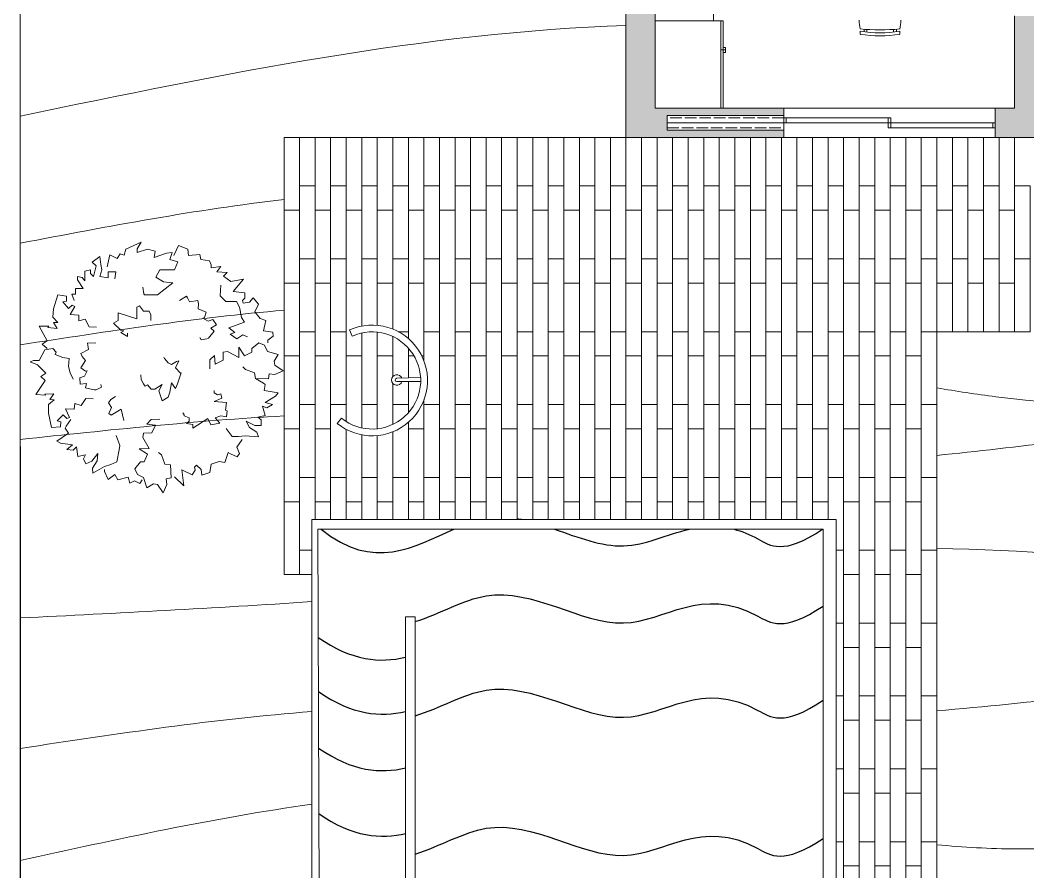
# Model space of a CAD drawing. Header units: millimetres. Extents: x 19901 to 42199, y 14545 to 21214.
# Drawn here: x 23333 to 24370, y 16087 to 16963 of the extents above; entities that cross this region are included whole.
import ezdxf

# ---------------------------------------------------------------- set-up
doc = ezdxf.new("R2010")
doc.units = ezdxf.units.MM
doc.linetypes.add('ACAD_ISO02W100', pattern=[15, 12, -3])
doc.layers.get('0').update_dxf_attribs({"lineweight": 18})
for name, color, linetype, lineweight in [('A-FURN', 9, 'Continuous', 13), ('curve di livello', 6, 'Continuous', 18), ('pavimentazione esterna', 51, 'Continuous', 13), ('PROIEZIONI_finissime_fine lines', 251, 'Continuous', 5), ('VEGETAZIONE', 94, 'Continuous', 5), ('VERDE_alberi', 104, 'Continuous', 5), ('vetro', 140, 'Continuous', 15), ('Wall', 7, 'Continuous', 20)]:
    doc.layers.add(name, color=color, linetype=linetype, lineweight=lineweight)
doc.layers.add('acqua', color=140, linetype='Continuous')
doc.layers.add('VERDE_giardino_garden', color=7, linetype='Continuous', lineweight=5, true_color=0x426227)

# ---------------------------------------------------------------- blocks, each defined once
blk = doc.blocks.new('REF36T')
for p, q in [((0, -26.999999), (36, -26.999999)), ((11, -27.999999), (11, -28.999999)), ((11, -28.999999), (13, -28.999999)), ((12, -26.999999), (12, -28.999999)), ((13, -28.999999), (13, -27.999999))]:
    blk.add_line(p, q)
blk.add_lwpolyline([(0, -27.999999), (0, 0), (36, 0), (36, -27.999999)], close=True)
blk = doc.blocks.new('A$C396F796F')
at = {"layer": 'VERDE_alberi'}
for points in [[(-1.246, 3.854), (-1.122, 3.81), (-1.066, 4.005), (-0.576, 4.226), (-0.702, 4.018), (-0.702, 3.901), (-0.365, 4.005), (-0.127, 3.94), (-0.155, 3.732), (0.238, 3.875), (0.42, 3.901), (0.35, 3.667), (0.602, 3.602), (0.504, 3.341), (0.027, 3.341), (-0.099, 3.107), (0.14, 2.951), (0.448, 2.925), (-0.043, 2.535), (-0.463, 2.535), (-0.491, 2.561), (-0.519, 2.782)], [(0.476, 3.797), (0.63, 4.122), (0.925, 4.005), (0.953, 3.797), (1.318, 3.836), (1.346, 3.667), (1.626, 3.628), (1.682, 3.498), (1.682, 3.406), (1.991, 3.445), (1.864, 3.276), (2.201, 3.25), (2.075, 3.133), (2.31, 2.958)], [(-2.728, 2.349), (-2.813, 2.557), (-2.686, 2.557), (-2.686, 2.739), (-2.448, 2.739), (-2.63, 3.012), (-2.63, 3.129), (-2.476, 3.09), (-2.392, 2.986), (-2.392, 3.299), (-2.21, 3.338), (-2.21, 3.22), (-2.111, 3.129), (-2.027, 3.468), (-2.153, 3.585), (-1.901, 3.767), (-1.873, 3.507), (-1.845, 3.338), (-1.901, 3.129), (-1.635, 3.077), (-1.635, 3.273), (-1.396, 3.273), (-1.424, 3.051)], [(-1.246, 3.854), (-1.35, 3.705), (-1.586, 3.82), (-1.668, 3.437)], [(2.31, 2.958), (2.718, 3.036), (2.394, 2.642), (2.764, 2.602), (2.764, 2.422), (2.694, 2.352), (2.714, 2.262), (2.913, 2.292), (3.033, 2.442), (3.203, 2.232), (3.093, 1.983), (3.261, 1.772), (3.44, 1.703), (3.363, 1.373), (3.443, 1.363), (3.673, 1.334), (3.683, 1.204), (3.503, 1.074), (3.502, 0.985)], [(1.996, 2.85), (1.968, 2.499), (2.15, 2.317), (2.496, 2.316), (2.594, 2.134), (2.66, 1.8), (2.758, 1.657), (2.25, 1.465), (2.445, 1.315), (2.291, 1.263), (2.511, 1.118), (2.706, 1.241), (2.855, 1.185)], [(-3.608, 0.808), (-3.762, 0.939), (-3.608, 1.056), (-3.86, 1.524), (-3.552, 1.524), (-3.58, 1.485), (-3.285, 1.446), (-3.398, 1.641), (-3.257, 1.641), (-3.426, 1.81), (-3.398, 2.084), (-3.257, 2.539), (-2.977, 2.487), (-2.977, 2.331), (-3.103, 2.305), (-2.921, 2.097), (-2.795, 2.201), (-2.71, 2.162), (-2.865, 1.901), (-2.584, 1.875), (-2.584, 1.693), (-2.374, 1.745), (-2.248, 1.498), (-2.017, 1.489)], [(0.661, 2.348), (0.888, 2.491), (0.917, 2.432), (0.981, 2.304), (1.254, 2.354), (1.275, 2.248), (1.264, 2.082), (1.52, 1.978), (1.466, 1.805), (1.415, 1.78), (1.586, 1.69), (1.735, 1.736), (1.853, 1.562), (1.671, 1.457), (1.779, 1.365), (1.593, 1.141), (1.543, 1.116), (1.357, 1.081), (1.316, 1.163)], [(-1.019, 1.294), (-1.019, 1.19), (-1.23, 1.32), (-1.132, 1.372), (-1.23, 1.398), (-1.468, 1.619), (-1.314, 1.71), (-1.314, 1.957), (-0.711, 1.762), (-0.711, 2.139), (-0.627, 2.178), (-0.501, 2.009), (-0.318, 2.009), (-0.262, 1.892), (-0.262, 1.71)], [(-2.04, 0.991), (-2.307, 0.973), (-2.296, 0.909), (-2.273, 0.768), (-2.523, 0.647), (-2.478, 0.549), (-2.371, 0.422), (-2.517, 0.186), (-2.371, 0.079), (-2.316, 0.088), (-2.401, -0.084), (-2.548, -0.136), (-2.542, -0.345), (-2.332, -0.324), (-2.366, -0.461), (-2.084, -0.533), (-2.029, -0.524), (-1.857, -0.442), (-1.872, -0.353)], [(1.633, 0.153), (1.633, 0.439), (1.787, 0.582), (1.815, 0.296), (2.068, 0.426), (2.068, 0.686), (2.208, 0.712), (2.572, 0.517), (2.572, 0.842), (2.755, 0.569), (2.993, 0.686), (2.993, 0.803), (3.218, 0.985), (3.4, 0.907), (3.498, 0.712), (3.835, 0.608), (3.708, 0.4), (3.736, 0.27), (4.003, 0.088), (3.736, -0.029), (3.554, -0.016), (3.526, -0.173), (3.105, -0.16), (3.077, 0.023), (2.783, 0.127), (2.699, 0.218)], [(-3.646, 0.014), (-3.916, 0.275), (-4.155, 0.379), (-4.043, 0.418), (-3.86, 0.418), (-3.678, 0.756), (-3.426, 0.808), (-3.313, 0.691), (-3.341, 0.613), (-3.103, 0.509), (-2.893, 0.483), (-2.921, 0.223), (-2.865, 0.015), (-2.767, -0.18)], [(-0.584, -0.039), (-0.577, -0.199), (-0.496, -0.331), (-0.445, -0.414), (-0.367, -0.366), (-0.25, -0.508), (-0.132, -0.501), (0.101, -0.358), (-0.006, -0.556), (0.104, -0.883), (0.292, -0.767), (0.344, -0.604), (0.404, -0.303), (0.532, -0.488), (0.592, -0.336), (0.71, 0.017), (0.688, 0.004), (0.53, 0.186), (0.641, 0.403), (0.56, 0.386), (0.405, 0.29), (0.298, 0.34), (0.18, 0.481), (0.151, 0.529)], [(-3.646, 0.014), (-3.812, -0.101), (-3.669, -0.232), (-3.965, -0.675), (-3.658, -0.704), (-3.682, -0.662), (-3.385, -0.652), (-3.515, -0.835), (-3.376, -0.848), (-3.559, -1.001), (-3.558, -1.276), (-3.461, -1.742), (-3.177, -1.717), (-3.162, -1.562), (-3.285, -1.524), (-3.084, -1.334), (-2.968, -1.449), (-2.881, -1.419), (-3.01, -1.145), (-2.728, -1.146), (-2.711, -0.964), (-2.506, -1.036), (-2.357, -0.802), (-2.118, -0.815)], [(3.105, -0.16), (3.365, -0.315), (3.421, -0.354), (3.393, -0.549), (3.842, -0.627), (3.758, -0.731), (3.421, -0.939), (3.659, -1.004), (3.477, -1.109), (3.337, -1.057), (3.421, -1.356), (3.183, -1.408), (3.295, -1.499), (3.295, -1.681), (3.084, -1.681), (2.804, -1.538), (2.916, -1.746), (3.155, -1.889), (3.211, -2.045), (2.776, -2.006), (2.566, -2.032), (2.355, -2.032), (2.168, -1.772)], [(0.773, -1.265), (0.814, -1.331), (0.814, -1.37), (0.968, -1.435), (0.968, -1.539), (0.884, -1.617), (1.094, -1.643), (1.094, -1.76), (1.571, -1.448), (1.669, -1.656), (1.964, -1.604), (1.81, -1.435), (1.992, -1.37), (2.174, -1.396), (2.202, -1.201), (2.146, -1.188), (2.174, -0.94), (1.782, -0.901), (2.02, -0.797), (1.992, -0.654), (1.88, -0.693), (1.782, -0.628), (1.782, -0.55)], [(-1.131, -1.513), (-1.214, -1.152), (-1.538, -1.346), (-1.615, -1.294), (-1.535, -1.099), (-1.629, -0.942), (-1.557, -0.834), (-1.401, -0.74)], [(-2.842, -1.484), (-2.993, -1.703), (-3.028, -1.762), (-2.921, -1.928), (-3.296, -2.186), (-3.176, -2.246), (-2.783, -2.295), (-2.973, -2.453), (-2.764, -2.472), (-2.658, -2.366), (-2.61, -2.673), (-2.372, -2.621), (-2.436, -2.75), (-2.36, -2.916), (-2.168, -2.828), (-1.973, -2.581), (-1.988, -2.817), (-2.145, -3.047), (-2.131, -3.212), (-1.752, -2.995), (-1.55, -2.931), (-1.359, -2.844), (-1.285, -2.466), (-1.258, -2.325), (-1.379, -1.994)], [(0.031, -1.476), (-0.255, -1.481), (-0.395, -1.637), (-0.109, -1.661), (-0.235, -1.915), (-0.495, -1.92), (-0.518, -2.06), (-0.317, -2.421), (-0.642, -2.427), (-0.366, -2.605), (-0.479, -2.845), (-0.596, -2.847), (-0.775, -3.074), (-0.694, -3.255), (-0.497, -3.35), (-0.387, -3.685), (-0.181, -3.555), (-0.051, -3.581), (0.136, -3.844), (0.249, -3.576), (0.233, -3.394), (0.388, -3.363), (0.368, -2.943), (0.186, -2.918), (0.077, -2.625), (-0.016, -2.543)], [(0.498, -3.332), (0.801, -3.616), (0.737, -3.109), (1.071, -3.272), (1.166, -3.12), (1.144, -3.024), (1.209, -2.958), (1.362, -3.09), (1.384, -3.28), (1.64, -3.193), (1.68, -2.923), (1.934, -2.834), (2.122, -2.871), (2.232, -2.551), (2.305, -2.585), (2.516, -2.682), (2.593, -2.577), (2.51, -2.372), (2.684, -2.133)], [(-1.752, -3.092), (-1.752, -3.164), (-1.641, -3.414), (-1.425, -3.255), (-1.322, -3.426), (-0.992, -3.346), (-0.936, -3.54), (-0.788, -3.46), (-0.617, -3.551), (-0.541, -3.424)]]:
    blk.add_lwpolyline(points, dxfattribs=at)

msp = doc.modelspace()

# ---------------------------------------------------------------- hatches: boundary and pattern name
at = {"layer": 'Wall', "true_color": 0x636466}
h = msp.add_hatch(color=251, dxfattribs=at)
h.dxf.hatch_style = 1
h.paths.add_polyline_path([(23986.5, 17592.6), (24115.9, 17592.6), (24115.9, 17622.2), (23956.5, 17622.6), (23956.5, 17372.6), (23986.5, 17385.1)])
h.paths.add_polyline_path([(24553.2, 17622.4), (24275.9, 17622.2), (24275.9, 17609), (24275.9, 17592.6), (24481.9, 17592.6)])
h.paths.add_polyline_path([(25106.5, 17622.6), (24708.9, 17622.6), (24637.3, 17592.6), (24694.3, 17592.6), (24694.3, 17592.6), (24697.3, 17592.6), (24754.3, 17592.6), (24754.3, 17592.6), (24757.3, 17592.6), (24784.3, 17592.6), (24784.3, 17592.6), (24787.3, 17592.6), (24934.3, 17592.6), (24934.3, 17592.6), (24937.3, 17592.6), (25076.5, 17592.6), (25076.5, 17502.6), (25076.5, 17490.1), (25086.5, 17490.1), (25086.5, 17575.1), (25096.5, 17575.1), (25096.5, 17490.1), (25106.5, 17490.1)])
h.paths.add_polyline_path([(24861.5, 17592.6), (24851.5, 17592.6), (24851.5, 17527.7), (24861.5, 17527.7)], flags=17)
h.paths.add_polyline_path([(25076.5, 17382.6), (24861.5, 17382.6), (24861.5, 17442.7), (24851.5, 17442.7), (24851.5, 17372.6), (25076.5, 17372.6)])
h.paths.add_polyline_path([(25106.5, 17410.1), (25076.5, 17410.1), (25076.5, 17227.6), (25084, 17227.6), (25084, 17347.6), (25099, 17347.6), (25099, 17227.6), (25106.5, 17227.6)])
h.paths.add_polyline_path([(25106.5, 17010.1), (25076.5, 17010.1), (25076.5, 16872.6), (25076.5, 16842.6), (25106.5, 16842.6)])
h.paths.add_polyline_path([(24786.5, 16967.6), (24756.5, 16967.6), (24756.5, 16962.6), (24756.5, 16842.6), (24786.5, 16842.6), (24786.5, 16872.6)])
h.paths.add_polyline_path([(24786.5, 17377.6), (24746.5, 17377.6), (24746.5, 17347.6), (24786.5, 17347.6)])
h.paths.add_polyline_path([(24396.5, 17377.6), (24356.5, 17377.6), (24356.5, 17347.6), (24368.4, 17347.6), (24396.5, 17347.6)])
h.paths.add_polyline_path([(24386.5, 16967.6), (24356.5, 16967.6), (24356.5, 16872.6), (24336.5, 16872.6), (24336.5, 16842.6), (24386.5, 16842.6)])
h.paths.add_polyline_path([(23986.5, 16962.6), (23986.5, 17320.1), (23956.5, 17307.5), (23956.5, 16842.6), (24119, 16842.6), (24119, 16850.1), (23999, 16850.1), (23999, 16865.1), (24119, 16865.1), (24119, 16872.6), (23986.5, 16872.6)])

# ---------------------------------------------------------------- linework, layer by layer
for p, q in [((23333, 17220.4), (23333.3, 15614)), ((23333, 17046.3), (23333, 16864.5)), ((23333, 16864.4), (23332.9, 16733.7)), ((23332.9, 16733.7), (23332.9, 16599.4)), ((23332.9, 16599.4), (23332.9, 16471.9)), ((23332.9, 16471.9), (23332.9, 16347.9)), ((23641.3, 15891.7), (23639.4, 16439.2)), ((23639.4, 16439.2), (24159.4, 16439.2)), ((24159.4, 16439.2), (24159.4, 15949.2)), ((23332.9, 16347.9), (23332.9, 16213.6)), ((23332.9, 16213.6), (23332.9, 16098.1)), ((23332.9, 16098.1), (23332.9, 16006.9))]:
    msp.add_line(p, q)
for points in [[(23812, 16449.2), (23812.2, 16449.3), (23812.4, 16449.3), (23812.5, 16449.3)], [(23844.5, 16450.1), (23846.4, 16449.9), (23848.3, 16449.6), (23850.2, 16449.2)]]:
    msp.add_open_spline(points, degree=3)
at = {"layer": 'A-FURN'}
for p, q in [((23986.5, 16962.6), (23986.5, 17277.6)), ((24046.5, 17197.6), (24046.5, 16962.6)), ((24201.5, 16953.9), (24201.6, 16951.3)), ((24204.3, 16953.8), (24204.4, 16951)), ((24231.9, 16951), (24232, 16953.7)), ((24234.8, 16951.3), (24234.8, 16953.9)), ((23745.1, 16595.6), (23720.4, 16594.6)), ((23745.2, 16591.4), (23720.5, 16591.2))]:
    msp.add_line(p, q, dxfattribs=at)
for points in [[(24238.4, 16954.2, -0.040002), (24197.4, 16954.2, -3.508425)], [(24238.4, 16951.8, -0.076135), (24197.5, 16951.9, -3.508425)], [(24238.4, 16948.7, -0.076111), (24197.5, 16948.7, -3.508425)]]:
    msp.add_lwpolyline(points, format="xyb", dxfattribs=at)
for centre, radius, start, end in [((24340.7, 16974.6), 144.7, 184.4723, 188.0879), ((24095.1, 16974.8), 144.8, 351.7935, 355.4272), ((24208.3, 16950.3), 10.8, 171.5154, 188.2468), ((24227.7, 16950.3), 10.8, 351.5154, 8.2468), ((23720.6, 16592.9), 5.48, 19.9829, 342.5641), ((23720.6, 16592.9), 1.67, 94.1189, 268.428)]:
    msp.add_arc(centre, radius, start, end, dxfattribs=at)
at = {"layer": 'acqua'}
for points in [[(23642.9, 16439.2), (23696.6, 16395.2), (23739, 16421.7), (23779.4, 16439.2)], [(23639.7, 16327.9), (23674.5, 16303.4), (23703.5, 16301.5), (23729.4, 16307.4)], [(23639.9, 16272.2), (23674.7, 16247.7), (23703.7, 16245.8), (23729.6, 16251.7)], [(23640.1, 16214), (23674.9, 16189.5), (23703.9, 16187.6), (23729.8, 16193.5)], [(23640.3, 16146.6), (23675.2, 16122.1), (23704.2, 16120.2), (23730, 16126.1)]]:
    msp.add_open_spline(points, degree=3, dxfattribs=at)
for points, knots in [([(23883, 16439.2), (23907.5, 16430.9), (23955.7, 16411.8), (23998.1, 16433.9), (24021.9, 16439.2)], [1407.684818, 1407.684818, 1407.684818, 1407.684818, 1498.557273, 1591.100921, 1591.100921, 1591.100921, 1591.100921]), ([(24067.7, 16439.2), (24075.5, 16437.2), (24095.6, 16429.3), (24118.4, 16412.1), (24158.8, 16439.2)], [1646.018182, 1646.018182, 1646.018182, 1646.018182, 1671.798003, 1709.219762, 1709.219762, 1709.219762, 1709.219762]), ([(23739.4, 16344.2), (23765.7, 16352.3), (23837, 16396.6), (23958.3, 16305.2), (24042.4, 16390.1), (24118.5, 16332.6), (24159.4, 16360.2)], [1235.648579, 1235.648579, 1235.648579, 1235.648579, 1321.671715, 1498.557273, 1671.798003, 1709.401029, 1709.401029, 1709.401029, 1709.401029]), ([(23739.4, 16247.2), (23765.7, 16255.2), (23837, 16299.5), (23958.3, 16208.1), (24042.4, 16293), (24118.5, 16235.6), (24159.4, 16263.2)], [1235.648579, 1235.648579, 1235.648579, 1235.648579, 1321.671715, 1498.557273, 1671.798003, 1709.401029, 1709.401029, 1709.401029, 1709.401029]), ([(23739.4, 16104.9), (23765.7, 16113), (23837, 16157.3), (23958.3, 16065.9), (24042.4, 16150.8), (24118.5, 16093.3), (24159.4, 16120.9)], [1235.648579, 1235.648579, 1235.648579, 1235.648579, 1321.671715, 1498.557273, 1671.798003, 1709.401029, 1709.401029, 1709.401029, 1709.401029])]:
    msp.add_open_spline(points, degree=3, knots=knots, dxfattribs=at)
at = {"layer": 'curve di livello'}
for points in [[(23333, 16864.5), (23541.7, 16907.8), (23750.4, 16951.2), (23956.5, 16957.7)], [(23332.9, 16733.7), (23423.7, 16751), (23514.4, 16768.4), (23604.5, 16778.6)], [(23332.9, 16629.1), (23423.6, 16643), (23514.2, 16656.9), (23604.5, 16664.7)], [(23332.9, 16531.6), (23423.6, 16541.3), (23514.2, 16551), (23604.5, 16555.9)], [(23332.9, 16347.9), (23433, 16352.9), (23533, 16357.9), (23633, 16364.7)], [(23332.9, 16213.6), (23432.8, 16228.7), (23532.7, 16243.8), (23633, 16251.6)], [(23332.9, 16098.1), (23432.9, 16120.2), (23532.9, 16142.2), (23633, 16156.1)]]:
    msp.add_open_spline(points, degree=3, dxfattribs=at)
for points, knots in [([(24276.5, 16584.8), (24296.7, 16581.3), (24644.2, 16528.1), (25002.4, 16631.1), (25332.9, 16599.1), (25332.9, 16599.1), (25332.9, 16599.1), (25332.9, 16599.1), (25332.9, 16599), (25332.9, 16599), (25333, 16599)], [952.435008, 952.435008, 952.435008, 952.435008, 1013.900228, 2009.947904, 2009.947904, 2009.947904, 2009.948687, 2009.948687, 2009.948687, 2010.018952, 2010.018952, 2010.018952, 2010.018952]), ([(24276.5, 16515.3), (24360, 16523.3), (24713.3, 16579.4), (25088.2, 16429.8), (25332.9, 16538.4), (25332.9, 16538.4), (25332.9, 16538.4), (25332.9, 16538.4), (25332.9, 16538.4), (25332.9, 16538.4), (25333, 16538.4)], [948.136507, 948.136507, 948.136507, 948.136507, 1199.951019, 2002.883229, 2002.883229, 2002.883229, 2002.885334, 2002.885334, 2002.885334, 2002.970377, 2002.970377, 2002.970377, 2002.970377]), ([(24276.5, 16419.5), (24451.4, 16417), (24802.9, 16364.8), (25160.9, 16330.7), (25332.9, 16369.4), (25332.9, 16369.4), (25332.9, 16369.4), (25332.9, 16369.4), (25332.9, 16369.4), (25332.9, 16369.4), (25333, 16369.4)], [947.742027, 947.742027, 947.742027, 947.742027, 1475.410206, 2004.14526, 2004.14526, 2004.14526, 2004.146467, 2004.146467, 2004.146467, 2004.226908, 2004.226908, 2004.226908, 2004.226908]), ([(24276.5, 16252.4), (24375, 16260.2), (24725.9, 16309.8), (25079.8, 16262.2), (25332.9, 16240.4), (25332.9, 16240.4), (25332.9, 16240.4), (25332.9, 16240.4), (25332.9, 16240.4), (25332.9, 16240.4), (25333, 16240.4)], [946.255727, 946.255727, 946.255727, 946.255727, 1242.735896, 2004.889476, 2004.889476, 2004.889476, 2004.889607, 2004.889607, 2004.889607, 2004.969426, 2004.969426, 2004.969426, 2004.969426]), ([(24276.5, 16114.5), (24303.8, 16111.9), (24544.8, 16097.8), (24895.5, 16238.6), (25222.2, 16154.4), (25332.9, 16164.1), (25332.9, 16164.1), (25332.9, 16164.1), (25332.9, 16164.1), (25333, 16164.1), (25333, 16164.1), (25333, 16164.1)], [950.943563, 950.943563, 950.943563, 950.943563, 1033.490488, 1679.853616, 2013.397423, 2013.397423, 2013.397423, 2013.399494, 2013.399494, 2013.399494, 2013.420108, 2013.420108, 2013.420108, 2013.420108])]:
    msp.add_open_spline(points, degree=3, knots=knots, dxfattribs=at)
at = {"layer": 'pavimentazione esterna'}
for p, q in [((23636.5, 16842.6), (23620.5, 16842.6)), ((23668.5, 16842.6), (23652.5, 16842.6)), ((23700.5, 16842.6), (23684.5, 16842.6)), ((23732.5, 16842.6), (23716.5, 16842.6)), ((23764.5, 16842.6), (23748.5, 16842.6)), ((23796.5, 16842.6), (23780.5, 16842.6)), ((23828.5, 16842.6), (23812.5, 16842.6)), ((23860.5, 16842.6), (23844.5, 16842.6)), ((23892.5, 16842.6), (23876.5, 16842.6)), ((23924.5, 16842.6), (23908.5, 16842.6)), ((23956.5, 16842.6), (23940.5, 16842.6)), ((24276.5, 16642.6), (24292.5, 16642.6)), ((24308.5, 16642.6), (24324.5, 16642.6)), ((24340.5, 16642.6), (24356.5, 16642.6)), ((23620.5, 16392.6), (23633, 16392.6))]:
    msp.add_line(p, q, dxfattribs=at)
for points in [[(23604.5, 16842.6), (23620.5, 16842.6), (23620.5, 16767.6), (23604.5, 16767.6), (23604.5, 16842.6)], [(23636.5, 16842.6), (23652.5, 16842.6), (23652.5, 16767.6), (23636.5, 16767.6), (23636.5, 16842.6)], [(23668.5, 16842.6), (23684.5, 16842.6), (23684.5, 16767.6), (23668.5, 16767.6), (23668.5, 16842.6)], [(23700.5, 16842.6), (23716.5, 16842.6), (23716.5, 16767.6), (23700.5, 16767.6), (23700.5, 16842.6)], [(23732.5, 16842.6), (23748.5, 16842.6), (23748.5, 16767.6), (23732.5, 16767.6), (23732.5, 16842.6)], [(23764.5, 16842.6), (23780.5, 16842.6), (23780.5, 16767.6), (23764.5, 16767.6), (23764.5, 16842.6)], [(23796.5, 16842.6), (23812.5, 16842.6), (23812.5, 16767.6), (23796.5, 16767.6), (23796.5, 16842.6)], [(23828.5, 16842.6), (23844.5, 16842.6), (23844.5, 16767.6), (23828.5, 16767.6), (23828.5, 16842.6)], [(23860.5, 16842.6), (23876.5, 16842.6), (23876.5, 16767.6), (23860.5, 16767.6), (23860.5, 16842.6)], [(23892.5, 16842.6), (23908.5, 16842.6), (23908.5, 16767.6), (23892.5, 16767.6), (23892.5, 16842.6)], [(23924.5, 16842.6), (23940.5, 16842.6), (23940.5, 16767.6), (23924.5, 16767.6), (23924.5, 16842.6)], [(23956.5, 16842.6), (23972.5, 16842.6), (23972.5, 16767.6), (23956.5, 16767.6), (23956.5, 16842.6)], [(23988.5, 16842.6), (24004.5, 16842.6), (24004.5, 16767.6), (23988.5, 16767.6), (23988.5, 16842.6)], [(24020.5, 16842.6), (24036.5, 16842.6), (24036.5, 16767.6), (24020.5, 16767.6), (24020.5, 16842.6)], [(24052.5, 16842.6), (24068.5, 16842.6), (24068.5, 16767.6), (24052.5, 16767.6), (24052.5, 16842.6)], [(24084.5, 16842.6), (24100.5, 16842.6), (24100.5, 16767.6), (24084.5, 16767.6), (24084.5, 16842.6)], [(24116.5, 16842.6), (24132.5, 16842.6), (24132.5, 16767.6), (24116.5, 16767.6), (24116.5, 16842.6)], [(24148.5, 16842.6), (24164.5, 16842.6), (24164.5, 16767.6), (24148.5, 16767.6), (24148.5, 16842.6)], [(24180.5, 16842.6), (24196.5, 16842.6), (24196.5, 16767.6), (24180.5, 16767.6), (24180.5, 16842.6)], [(24212.5, 16842.6), (24228.5, 16842.6), (24228.5, 16767.6), (24212.5, 16767.6), (24212.5, 16842.6)], [(24244.5, 16842.6), (24260.5, 16842.6), (24260.5, 16767.6), (24244.5, 16767.6), (24244.5, 16842.6)], [(24276.5, 16842.6), (24292.5, 16842.6), (24292.5, 16767.6), (24276.5, 16767.6), (24276.5, 16842.6)], [(24308.5, 16842.6), (24324.5, 16842.6), (24324.5, 16767.6), (24308.5, 16767.6), (24308.5, 16842.6)], [(24340.5, 16842.6), (24356.5, 16842.6), (24356.5, 16767.6), (24340.5, 16767.6), (24340.5, 16842.6)], [(23620.5, 16792.6), (23636.5, 16792.6), (23636.5, 16717.6), (23620.5, 16717.6), (23620.5, 16792.6)], [(23652.5, 16792.6), (23668.5, 16792.6), (23668.5, 16717.6), (23652.5, 16717.6), (23652.5, 16792.6)], [(23684.5, 16792.6), (23700.5, 16792.6), (23700.5, 16717.6), (23684.5, 16717.6), (23684.5, 16792.6)], [(23716.5, 16792.6), (23732.5, 16792.6), (23732.5, 16717.6), (23716.5, 16717.6), (23716.5, 16792.6)], [(23748.5, 16792.6), (23764.5, 16792.6), (23764.5, 16717.6), (23748.5, 16717.6), (23748.5, 16792.6)], [(23780.5, 16792.6), (23796.5, 16792.6), (23796.5, 16717.6), (23780.5, 16717.6), (23780.5, 16792.6)], [(23812.5, 16792.6), (23828.5, 16792.6), (23828.5, 16717.6), (23812.5, 16717.6), (23812.5, 16792.6)], [(23844.5, 16792.6), (23860.5, 16792.6), (23860.5, 16717.6), (23844.5, 16717.6), (23844.5, 16792.6)], [(23876.5, 16792.6), (23892.5, 16792.6), (23892.5, 16717.6), (23876.5, 16717.6), (23876.5, 16792.6)], [(23908.5, 16792.6), (23924.5, 16792.6), (23924.5, 16717.6), (23908.5, 16717.6), (23908.5, 16792.6)], [(23940.5, 16792.6), (23956.5, 16792.6), (23956.5, 16717.6), (23940.5, 16717.6), (23940.5, 16792.6)], [(23972.5, 16792.6), (23988.5, 16792.6), (23988.5, 16717.6), (23972.5, 16717.6), (23972.5, 16792.6)], [(24004.5, 16792.6), (24020.5, 16792.6), (24020.5, 16717.6), (24004.5, 16717.6), (24004.5, 16792.6)], [(24036.5, 16792.6), (24052.5, 16792.6), (24052.5, 16717.6), (24036.5, 16717.6), (24036.5, 16792.6)], [(24068.5, 16792.6), (24084.5, 16792.6), (24084.5, 16717.6), (24068.5, 16717.6), (24068.5, 16792.6)], [(24100.5, 16792.6), (24116.5, 16792.6), (24116.5, 16717.6), (24100.5, 16717.6), (24100.5, 16792.6)], [(24132.5, 16792.6), (24148.5, 16792.6), (24148.5, 16717.6), (24132.5, 16717.6), (24132.5, 16792.6)], [(24164.5, 16792.6), (24180.5, 16792.6), (24180.5, 16717.6), (24164.5, 16717.6), (24164.5, 16792.6)], [(24196.5, 16792.6), (24212.5, 16792.6), (24212.5, 16717.6), (24196.5, 16717.6), (24196.5, 16792.6)], [(24228.5, 16792.6), (24244.5, 16792.6), (24244.5, 16717.6), (24228.5, 16717.6), (24228.5, 16792.6)], [(24260.5, 16792.6), (24276.5, 16792.6), (24276.5, 16717.6), (24260.5, 16717.6), (24260.5, 16792.6)], [(24292.5, 16792.6), (24308.5, 16792.6), (24308.5, 16717.6), (24292.5, 16717.6), (24292.5, 16792.6)], [(24324.5, 16792.6), (24340.5, 16792.6), (24340.5, 16717.6), (24324.5, 16717.6), (24324.5, 16792.6)], [(24356.5, 16792.6), (24372.5, 16792.6), (24372.5, 16717.6), (24356.5, 16717.6), (24356.5, 16792.6)], [(23604.5, 16767.6), (23620.5, 16767.6), (23620.5, 16692.6), (23604.5, 16692.6), (23604.5, 16767.6)], [(23636.5, 16767.6), (23652.5, 16767.6), (23652.5, 16692.6), (23636.5, 16692.6), (23636.5, 16767.6)], [(23668.5, 16767.6), (23684.5, 16767.6), (23684.5, 16692.6), (23668.5, 16692.6), (23668.5, 16767.6)], [(23700.5, 16767.6), (23716.5, 16767.6), (23716.5, 16692.6), (23700.5, 16692.6), (23700.5, 16767.6)], [(23732.5, 16767.6), (23748.5, 16767.6), (23748.5, 16692.6), (23732.5, 16692.6), (23732.5, 16767.6)], [(23764.5, 16767.6), (23780.5, 16767.6), (23780.5, 16692.6), (23764.5, 16692.6), (23764.5, 16767.6)], [(23796.5, 16767.6), (23812.5, 16767.6), (23812.5, 16692.6), (23796.5, 16692.6), (23796.5, 16767.6)], [(23828.5, 16767.6), (23844.5, 16767.6), (23844.5, 16692.6), (23828.5, 16692.6), (23828.5, 16767.6)], [(23860.5, 16767.6), (23876.5, 16767.6), (23876.5, 16692.6), (23860.5, 16692.6), (23860.5, 16767.6)], [(23892.5, 16767.6), (23908.5, 16767.6), (23908.5, 16692.6), (23892.5, 16692.6), (23892.5, 16767.6)], [(23924.5, 16767.6), (23940.5, 16767.6), (23940.5, 16692.6), (23924.5, 16692.6), (23924.5, 16767.6)], [(23956.5, 16767.6), (23972.5, 16767.6), (23972.5, 16692.6), (23956.5, 16692.6), (23956.5, 16767.6)], [(23988.5, 16767.6), (24004.5, 16767.6), (24004.5, 16692.6), (23988.5, 16692.6), (23988.5, 16767.6)], [(24020.5, 16767.6), (24036.5, 16767.6), (24036.5, 16692.6), (24020.5, 16692.6), (24020.5, 16767.6)], [(24052.5, 16767.6), (24068.5, 16767.6), (24068.5, 16692.6), (24052.5, 16692.6), (24052.5, 16767.6)], [(24084.5, 16767.6), (24100.5, 16767.6), (24100.5, 16692.6), (24084.5, 16692.6), (24084.5, 16767.6)], [(24116.5, 16767.6), (24132.5, 16767.6), (24132.5, 16692.6), (24116.5, 16692.6), (24116.5, 16767.6)], [(24148.5, 16767.6), (24164.5, 16767.6), (24164.5, 16692.6), (24148.5, 16692.6), (24148.5, 16767.6)], [(24180.5, 16767.6), (24196.5, 16767.6), (24196.5, 16692.6), (24180.5, 16692.6), (24180.5, 16767.6)], [(24212.5, 16767.6), (24228.5, 16767.6), (24228.5, 16692.6), (24212.5, 16692.6), (24212.5, 16767.6)], [(24244.5, 16767.6), (24260.5, 16767.6), (24260.5, 16692.6), (24244.5, 16692.6), (24244.5, 16767.6)], [(24276.5, 16767.6), (24292.5, 16767.6), (24292.5, 16692.6), (24276.5, 16692.6), (24276.5, 16767.6)], [(24308.5, 16767.6), (24324.5, 16767.6), (24324.5, 16692.6), (24308.5, 16692.6), (24308.5, 16767.6)], [(24340.5, 16767.6), (24356.5, 16767.6), (24356.5, 16692.6), (24340.5, 16692.6), (24340.5, 16767.6)], [(23620.5, 16717.6), (23636.5, 16717.6), (23636.5, 16642.6), (23620.5, 16642.6), (23620.5, 16717.6)], [(23652.5, 16717.6), (23668.5, 16717.6), (23668.5, 16642.6), (23652.5, 16642.6), (23652.5, 16717.6)], [(23684.5, 16717.6), (23700.5, 16717.6), (23700.5, 16649.1)], [(23684.5, 16648.3), (23684.5, 16717.6)], [(23716.5, 16717.6), (23732.5, 16717.6), (23732.5, 16642.6), (23722.1, 16642.6)], [(23716.5, 16645.2), (23716.5, 16717.6)], [(23748.5, 16717.6), (23764.5, 16717.6), (23764.5, 16642.6), (23748.5, 16642.6), (23748.5, 16717.6)], [(23780.5, 16717.6), (23796.5, 16717.6), (23796.5, 16642.6), (23780.5, 16642.6), (23780.5, 16717.6)], [(23812.5, 16717.6), (23828.5, 16717.6), (23828.5, 16642.6), (23812.5, 16642.6), (23812.5, 16717.6)], [(23844.5, 16717.6), (23860.5, 16717.6), (23860.5, 16642.6), (23844.5, 16642.6), (23844.5, 16717.6)], [(23876.5, 16717.6), (23892.5, 16717.6), (23892.5, 16642.6), (23876.5, 16642.6), (23876.5, 16717.6)], [(23908.5, 16717.6), (23924.5, 16717.6), (23924.5, 16642.6), (23908.5, 16642.6), (23908.5, 16717.6)], [(23940.5, 16717.6), (23956.5, 16717.6), (23956.5, 16642.6), (23940.5, 16642.6), (23940.5, 16717.6)], [(23972.5, 16717.6), (23988.5, 16717.6), (23988.5, 16642.6), (23972.5, 16642.6), (23972.5, 16717.6)], [(24004.5, 16717.6), (24020.5, 16717.6), (24020.5, 16642.6), (24004.5, 16642.6), (24004.5, 16717.6)], [(24036.5, 16717.6), (24052.5, 16717.6), (24052.5, 16642.6), (24036.5, 16642.6), (24036.5, 16717.6)], [(24068.5, 16717.6), (24084.5, 16717.6), (24084.5, 16642.6), (24068.5, 16642.6), (24068.5, 16717.6)], [(24100.5, 16717.6), (24116.5, 16717.6), (24116.5, 16642.6), (24100.5, 16642.6), (24100.5, 16717.6)], [(24132.5, 16717.6), (24148.5, 16717.6), (24148.5, 16642.6), (24132.5, 16642.6), (24132.5, 16717.6)], [(24164.5, 16717.6), (24180.5, 16717.6), (24180.5, 16642.6), (24164.5, 16642.6), (24164.5, 16717.6)], [(24196.5, 16717.6), (24212.5, 16717.6), (24212.5, 16642.6), (24196.5, 16642.6), (24196.5, 16717.6)], [(24228.5, 16717.6), (24244.5, 16717.6), (24244.5, 16642.6), (24228.5, 16642.6), (24228.5, 16717.6)], [(24260.5, 16717.6), (24276.5, 16717.6), (24276.5, 16642.6), (24260.5, 16642.6), (24260.5, 16717.6)], [(24292.5, 16717.6), (24308.5, 16717.6), (24308.5, 16642.6), (24292.5, 16642.6), (24292.5, 16717.6)], [(24324.5, 16717.6), (24340.5, 16717.6), (24340.5, 16642.6), (24324.5, 16642.6), (24324.5, 16717.6)], [(24356.5, 16717.6), (24372.5, 16717.6), (24372.5, 16642.6), (24356.5, 16642.6), (24356.5, 16717.6)], [(23604.5, 16692.6), (23620.5, 16692.6), (23620.5, 16617.6), (23604.5, 16617.6), (23604.5, 16692.6)], [(23636.5, 16692.6), (23652.5, 16692.6), (23652.5, 16617.6), (23636.5, 16617.6), (23636.5, 16692.6)], [(23668.5, 16692.6), (23684.5, 16692.6), (23684.5, 16648.3)], [(23684.5, 16641.2), (23684.5, 16617.6), (23668.5, 16617.6), (23668.5, 16692.6)], [(23700.5, 16692.6), (23716.5, 16692.6), (23716.5, 16645.2)], [(23700.5, 16649.1), (23700.5, 16692.6)], [(23732.5, 16692.6), (23748.5, 16692.6), (23748.5, 16617.6), (23746.3, 16617.6)], [(23732.5, 16635.4), (23732.5, 16692.6)], [(23764.5, 16692.6), (23780.5, 16692.6), (23780.5, 16617.6), (23764.5, 16617.6), (23764.5, 16692.6)], [(23796.5, 16692.6), (23812.5, 16692.6), (23812.5, 16617.6), (23796.5, 16617.6), (23796.5, 16692.6)], [(23828.5, 16692.6), (23844.5, 16692.6), (23844.5, 16617.6), (23828.5, 16617.6), (23828.5, 16692.6)], [(23860.5, 16692.6), (23876.5, 16692.6), (23876.5, 16617.6), (23860.5, 16617.6), (23860.5, 16692.6)], [(23892.5, 16692.6), (23908.5, 16692.6), (23908.5, 16617.6), (23892.5, 16617.6), (23892.5, 16692.6)], [(23924.5, 16692.6), (23940.5, 16692.6), (23940.5, 16617.6), (23924.5, 16617.6), (23924.5, 16692.6)], [(23956.5, 16692.6), (23972.5, 16692.6), (23972.5, 16617.6), (23956.5, 16617.6), (23956.5, 16692.6)], [(23988.5, 16692.6), (24004.5, 16692.6), (24004.5, 16617.6), (23988.5, 16617.6), (23988.5, 16692.6)], [(24020.5, 16692.6), (24036.5, 16692.6), (24036.5, 16617.6), (24020.5, 16617.6), (24020.5, 16692.6)], [(24052.5, 16692.6), (24068.5, 16692.6), (24068.5, 16617.6), (24052.5, 16617.6), (24052.5, 16692.6)], [(24084.5, 16692.6), (24100.5, 16692.6), (24100.5, 16617.6), (24084.5, 16617.6), (24084.5, 16692.6)], [(24116.5, 16692.6), (24132.5, 16692.6), (24132.5, 16617.6), (24116.5, 16617.6), (24116.5, 16692.6)], [(24148.5, 16692.6), (24164.5, 16692.6), (24164.5, 16617.6), (24148.5, 16617.6), (24148.5, 16692.6)], [(24180.5, 16692.6), (24196.5, 16692.6), (24196.5, 16617.6), (24180.5, 16617.6), (24180.5, 16692.6)], [(24212.5, 16692.6), (24228.5, 16692.6), (24228.5, 16617.6), (24212.5, 16617.6), (24212.5, 16692.6)], [(24244.5, 16692.6), (24260.5, 16692.6), (24260.5, 16617.6), (24244.5, 16617.6), (24244.5, 16692.6)], [(23620.5, 16642.6), (23636.5, 16642.6), (23636.5, 16567.6), (23620.5, 16567.6), (23620.5, 16642.6)], [(23652.5, 16642.6), (23668.5, 16642.6), (23668.5, 16567.6), (23652.5, 16567.6), (23652.5, 16642.6)], [(23700.5, 16642.1), (23700.5, 16567.6), (23684.5, 16567.6), (23684.5, 16641.2)], [(23716.5, 16637.6), (23716.5, 16617.6), (23700.5, 16617.6), (23700.5, 16642.1)], [(23716.5, 16596.6), (23716.5, 16637.6)], [(23722.1, 16642.6), (23732.5, 16642.6), (23732.5, 16635.4)], [(23748.5, 16642.6), (23764.5, 16642.6), (23764.5, 16567.6), (23748.5, 16567.6), (23748.5, 16572.3)], [(23748.5, 16612.4), (23748.5, 16642.6)], [(23780.5, 16642.6), (23796.5, 16642.6), (23796.5, 16567.6), (23780.5, 16567.6), (23780.5, 16642.6)], [(23812.5, 16642.6), (23828.5, 16642.6), (23828.5, 16567.6), (23812.5, 16567.6), (23812.5, 16642.6)], [(23844.5, 16642.6), (23860.5, 16642.6), (23860.5, 16567.6), (23844.5, 16567.6), (23844.5, 16642.6)], [(23876.5, 16642.6), (23892.5, 16642.6), (23892.5, 16567.6), (23876.5, 16567.6), (23876.5, 16642.6)], [(23908.5, 16642.6), (23924.5, 16642.6), (23924.5, 16567.6), (23908.5, 16567.6), (23908.5, 16642.6)], [(23940.5, 16642.6), (23956.5, 16642.6), (23956.5, 16567.6), (23940.5, 16567.6), (23940.5, 16642.6)], [(23972.5, 16642.6), (23988.5, 16642.6), (23988.5, 16567.6), (23972.5, 16567.6), (23972.5, 16642.6)], [(24004.5, 16642.6), (24020.5, 16642.6), (24020.5, 16567.6), (24004.5, 16567.6), (24004.5, 16642.6)], [(24036.5, 16642.6), (24052.5, 16642.6), (24052.5, 16567.6), (24036.5, 16567.6), (24036.5, 16642.6)], [(24068.5, 16642.6), (24084.5, 16642.6), (24084.5, 16567.6), (24068.5, 16567.6), (24068.5, 16642.6)], [(24100.5, 16642.6), (24116.5, 16642.6), (24116.5, 16567.6), (24100.5, 16567.6), (24100.5, 16642.6)], [(24132.5, 16642.6), (24148.5, 16642.6), (24148.5, 16567.6), (24132.5, 16567.6), (24132.5, 16642.6)], [(24164.5, 16642.6), (24180.5, 16642.6), (24180.5, 16567.6), (24164.5, 16567.6), (24164.5, 16642.6)], [(24196.5, 16642.6), (24212.5, 16642.6), (24212.5, 16567.6), (24196.5, 16567.6), (24196.5, 16642.6)], [(24228.5, 16642.6), (24244.5, 16642.6), (24244.5, 16567.6), (24228.5, 16567.6), (24228.5, 16642.6)], [(24260.5, 16642.6), (24276.5, 16642.6), (24276.5, 16567.6), (24260.5, 16567.6), (24260.5, 16642.6)], [(23604.5, 16617.6), (23620.5, 16617.6), (23620.5, 16542.6), (23604.5, 16542.6), (23604.5, 16617.6)], [(23636.5, 16617.6), (23652.5, 16617.6), (23652.5, 16542.6), (23636.5, 16542.6), (23636.5, 16617.6)], [(23668.5, 16617.6), (23684.5, 16617.6), (23684.5, 16543.5)], [(23668.5, 16550), (23668.5, 16617.6)], [(23700.5, 16617.6), (23716.5, 16617.6), (23716.5, 16596.6)], [(23700.5, 16542.6), (23700.5, 16617.6)], [(23732.5, 16625.6), (23732.5, 16595.1)], [(23738.3, 16617.6), (23732.5, 16617.6), (23732.5, 16625.6)], [(23732.5, 16617.6), (23738.3, 16617.6)], [(23732.5, 16595.1), (23732.5, 16617.6)], [(23746.3, 16617.6), (23748.5, 16617.6), (23748.5, 16612.4)], [(23764.5, 16617.6), (23780.5, 16617.6), (23780.5, 16542.6), (23764.5, 16542.6), (23764.5, 16617.6)], [(23796.5, 16617.6), (23812.5, 16617.6), (23812.5, 16542.6), (23796.5, 16542.6), (23796.5, 16617.6)], [(23828.5, 16617.6), (23844.5, 16617.6), (23844.5, 16542.6), (23828.5, 16542.6), (23828.5, 16617.6)], [(23860.5, 16617.6), (23876.5, 16617.6), (23876.5, 16542.6), (23860.5, 16542.6), (23860.5, 16617.6)], [(23892.5, 16617.6), (23908.5, 16617.6), (23908.5, 16542.6), (23892.5, 16542.6), (23892.5, 16617.6)], [(23924.5, 16617.6), (23940.5, 16617.6), (23940.5, 16542.6), (23924.5, 16542.6), (23924.5, 16617.6)], [(23956.5, 16617.6), (23972.5, 16617.6), (23972.5, 16542.6), (23956.5, 16542.6), (23956.5, 16617.6)], [(23988.5, 16617.6), (24004.5, 16617.6), (24004.5, 16542.6), (23988.5, 16542.6), (23988.5, 16617.6)], [(24020.5, 16617.6), (24036.5, 16617.6), (24036.5, 16542.6), (24020.5, 16542.6), (24020.5, 16617.6)], [(24052.5, 16617.6), (24068.5, 16617.6), (24068.5, 16542.6), (24052.5, 16542.6), (24052.5, 16617.6)], [(24084.5, 16617.6), (24100.5, 16617.6), (24100.5, 16542.6), (24084.5, 16542.6), (24084.5, 16617.6)], [(24116.5, 16617.6), (24132.5, 16617.6), (24132.5, 16542.6), (24116.5, 16542.6), (24116.5, 16617.6)], [(24148.5, 16617.6), (24164.5, 16617.6), (24164.5, 16542.6), (24148.5, 16542.6), (24148.5, 16617.6)], [(24180.5, 16617.6), (24196.5, 16617.6), (24196.5, 16542.6), (24180.5, 16542.6), (24180.5, 16617.6)], [(24212.5, 16617.6), (24228.5, 16617.6), (24228.5, 16542.6), (24212.5, 16542.6), (24212.5, 16617.6)], [(24244.5, 16617.6), (24260.5, 16617.6), (24260.5, 16542.6), (24244.5, 16542.6), (24244.5, 16617.6)], [(23732.5, 16591.3), (23732.5, 16567.6), (23716.5, 16567.6), (23716.5, 16589.2)], [(23716.5, 16589.2), (23716.5, 16547.1)], [(23732.5, 16559.1), (23732.5, 16591.3)], [(23620.5, 16567.6), (23636.5, 16567.6), (23636.5, 16492.6), (23620.5, 16492.6), (23620.5, 16567.6)], [(23652.5, 16567.6), (23668.5, 16567.6), (23668.5, 16550)], [(23668.5, 16542), (23668.5, 16492.6), (23652.5, 16492.6), (23652.5, 16567.6)], [(23684.5, 16567.6), (23700.5, 16567.6), (23700.5, 16542.6)], [(23684.5, 16543.5), (23684.5, 16567.6)], [(23716.5, 16567.6), (23732.5, 16567.6), (23732.5, 16559.1)], [(23716.5, 16547.1), (23716.5, 16567.6)], [(23748.5, 16572.3), (23748.5, 16542.6), (23732.5, 16542.6), (23732.5, 16549.3)], [(23748.5, 16567.6), (23764.5, 16567.6), (23764.5, 16492.6), (23748.5, 16492.6), (23748.5, 16567.6)], [(23780.5, 16567.6), (23796.5, 16567.6), (23796.5, 16492.6), (23780.5, 16492.6), (23780.5, 16567.6)], [(23812.5, 16567.6), (23828.5, 16567.6), (23828.5, 16492.6), (23812.5, 16492.6), (23812.5, 16567.6)], [(23844.5, 16567.6), (23860.5, 16567.6), (23860.5, 16492.6), (23844.5, 16492.6), (23844.5, 16567.6)], [(23876.5, 16567.6), (23892.5, 16567.6), (23892.5, 16492.6), (23876.5, 16492.6), (23876.5, 16567.6)], [(23908.5, 16567.6), (23924.5, 16567.6), (23924.5, 16492.6), (23908.5, 16492.6), (23908.5, 16567.6)], [(23940.5, 16567.6), (23956.5, 16567.6), (23956.5, 16492.6), (23940.5, 16492.6), (23940.5, 16567.6)], [(23972.5, 16567.6), (23988.5, 16567.6), (23988.5, 16492.6), (23972.5, 16492.6), (23972.5, 16567.6)], [(24004.5, 16567.6), (24020.5, 16567.6), (24020.5, 16492.6), (24004.5, 16492.6), (24004.5, 16567.6)], [(24036.5, 16567.6), (24052.5, 16567.6), (24052.5, 16492.6), (24036.5, 16492.6), (24036.5, 16567.6)], [(24068.5, 16567.6), (24084.5, 16567.6), (24084.5, 16492.6), (24068.5, 16492.6), (24068.5, 16567.6)], [(24100.5, 16567.6), (24116.5, 16567.6), (24116.5, 16492.6), (24100.5, 16492.6), (24100.5, 16567.6)], [(24132.5, 16567.6), (24148.5, 16567.6), (24148.5, 16492.6), (24132.5, 16492.6), (24132.5, 16567.6)], [(24164.5, 16567.6), (24180.5, 16567.6), (24180.5, 16492.6), (24164.5, 16492.6), (24164.5, 16567.6)], [(24196.5, 16567.6), (24212.5, 16567.6), (24212.5, 16492.6), (24196.5, 16492.6), (24196.5, 16567.6)], [(24228.5, 16567.6), (24244.5, 16567.6), (24244.5, 16492.6), (24228.5, 16492.6), (24228.5, 16567.6)], [(24260.5, 16567.6), (24276.5, 16567.6), (24276.5, 16492.6), (24260.5, 16492.6), (24260.5, 16567.6)], [(23732.5, 16549.3), (23732.5, 16492.6), (23716.5, 16492.6), (23716.5, 16539.5)], [(23604.5, 16542.6), (23620.5, 16542.6), (23620.5, 16467.6), (23604.5, 16467.6), (23604.5, 16542.6)], [(23636.5, 16542.6), (23652.5, 16542.6), (23652.5, 16467.6), (23636.5, 16467.6), (23636.5, 16542.6)], [(23684.5, 16536.4), (23684.5, 16467.6), (23668.5, 16467.6), (23668.5, 16542)], [(23700.5, 16535.6), (23700.5, 16492.6), (23684.5, 16492.6), (23684.5, 16536.4)], [(23716.5, 16539.5), (23716.5, 16467.6), (23700.5, 16467.6), (23700.5, 16535.6)], [(23732.5, 16542.6), (23748.5, 16542.6), (23748.5, 16467.6), (23732.5, 16467.6), (23732.5, 16542.6)], [(23764.5, 16542.6), (23780.5, 16542.6), (23780.5, 16467.6), (23764.5, 16467.6), (23764.5, 16542.6)], [(23796.5, 16542.6), (23812.5, 16542.6), (23812.5, 16467.6), (23796.5, 16467.6), (23796.5, 16542.6)], [(23828.5, 16542.6), (23844.5, 16542.6), (23844.5, 16467.6), (23828.5, 16467.6), (23828.5, 16542.6)], [(23860.5, 16542.6), (23876.5, 16542.6), (23876.5, 16467.6), (23860.5, 16467.6), (23860.5, 16542.6)], [(23892.5, 16542.6), (23908.5, 16542.6), (23908.5, 16467.6), (23892.5, 16467.6), (23892.5, 16542.6)], [(23924.5, 16542.6), (23940.5, 16542.6), (23940.5, 16467.6), (23924.5, 16467.6), (23924.5, 16542.6)], [(23956.5, 16542.6), (23972.5, 16542.6), (23972.5, 16467.6), (23956.5, 16467.6), (23956.5, 16542.6)], [(23988.5, 16542.6), (24004.5, 16542.6), (24004.5, 16467.6), (23988.5, 16467.6), (23988.5, 16542.6)], [(24020.5, 16542.6), (24036.5, 16542.6), (24036.5, 16467.6), (24020.5, 16467.6), (24020.5, 16542.6)], [(24052.5, 16542.6), (24068.5, 16542.6), (24068.5, 16467.6), (24052.5, 16467.6), (24052.5, 16542.6)], [(24084.5, 16542.6), (24100.5, 16542.6), (24100.5, 16467.6), (24084.5, 16467.6), (24084.5, 16542.6)], [(24116.5, 16542.6), (24132.5, 16542.6), (24132.5, 16467.6), (24116.5, 16467.6), (24116.5, 16542.6)], [(24148.5, 16542.6), (24164.5, 16542.6), (24164.5, 16467.6), (24148.5, 16467.6), (24148.5, 16542.6)], [(24180.5, 16542.6), (24196.5, 16542.6), (24196.5, 16467.6), (24180.5, 16467.6), (24180.5, 16542.6)], [(24212.5, 16542.6), (24228.5, 16542.6), (24228.5, 16467.6), (24212.5, 16467.6), (24212.5, 16542.6)], [(24244.5, 16542.6), (24260.5, 16542.6), (24260.5, 16467.6), (24244.5, 16467.6), (24244.5, 16542.6)], [(23620.5, 16492.6), (23636.5, 16492.6), (23636.5, 16449.2)], [(23633, 16417.6), (23620.5, 16417.6), (23620.5, 16492.6)], [(23652.5, 16492.6), (23668.5, 16492.6), (23668.5, 16449.2)], [(23652.5, 16449.2), (23652.5, 16492.6)], [(23684.5, 16492.6), (23700.5, 16492.6), (23700.5, 16449.2)], [(23684.5, 16449.2), (23684.5, 16492.6)], [(23716.5, 16492.6), (23732.5, 16492.6), (23732.5, 16449.2)], [(23716.5, 16449.2), (23716.5, 16492.6)], [(23748.5, 16492.6), (23764.5, 16492.6), (23764.5, 16449.2)], [(23748.5, 16449.2), (23748.5, 16492.6)], [(23780.5, 16492.6), (23796.5, 16492.6), (23796.5, 16449.2)], [(23780.5, 16449.2), (23780.5, 16492.6)], [(23812.5, 16492.6), (23828.5, 16492.6), (23828.5, 16449.2)], [(23812.5, 16449.2), (23812.5, 16492.6)], [(23844.5, 16492.6), (23860.5, 16492.6), (23860.5, 16449.2)], [(23844.5, 16449.2), (23844.5, 16492.6)], [(23876.5, 16492.6), (23892.5, 16492.6), (23892.5, 16449.2)], [(23876.5, 16449.2), (23876.5, 16492.6)], [(23908.5, 16492.6), (23924.5, 16492.6), (23924.5, 16449.2)], [(23908.5, 16449.2), (23908.5, 16492.6)], [(23940.5, 16492.6), (23956.5, 16492.6), (23956.5, 16449.2)], [(23940.5, 16449.2), (23940.5, 16492.6)], [(23972.5, 16492.6), (23988.5, 16492.6), (23988.5, 16449.2)], [(23972.5, 16449.2), (23972.5, 16492.6)], [(24004.5, 16492.6), (24020.5, 16492.6), (24020.5, 16449.2)], [(24004.5, 16449.2), (24004.5, 16492.6)], [(24036.5, 16492.6), (24052.5, 16492.6), (24052.5, 16449.2)], [(24036.5, 16449.2), (24036.5, 16492.6)], [(24068.5, 16492.6), (24084.5, 16492.6), (24084.5, 16449.2)], [(24068.5, 16449.2), (24068.5, 16492.6)], [(24100.5, 16492.6), (24116.5, 16492.6), (24116.5, 16449.2)], [(24100.5, 16449.2), (24100.5, 16492.6)], [(24132.5, 16492.6), (24148.5, 16492.6), (24148.5, 16449.2)], [(24132.5, 16449.2), (24132.5, 16492.6)], [(24164.5, 16492.6), (24180.5, 16492.6), (24180.5, 16417.6), (24173, 16417.6)], [(24164.5, 16449.2), (24164.5, 16492.6)], [(24196.5, 16492.6), (24212.5, 16492.6), (24212.5, 16417.6), (24196.5, 16417.6), (24196.5, 16492.6)], [(24228.5, 16492.6), (24244.5, 16492.6), (24244.5, 16417.6), (24228.5, 16417.6), (24228.5, 16492.6)], [(24260.5, 16492.6), (24276.5, 16492.6), (24276.5, 16417.6), (24260.5, 16417.6), (24260.5, 16492.6)], [(23604.5, 16467.6), (23620.5, 16467.6), (23620.5, 16392.6), (23604.5, 16392.6), (23604.5, 16467.6)], [(23956.5, 16467.6), (23972.5, 16467.6), (23972.5, 16449.2)], [(23956.5, 16449.2), (23956.5, 16467.6)], [(23988.5, 16467.6), (24004.5, 16467.6), (24004.5, 16449.2)], [(23988.5, 16449.2), (23988.5, 16467.6)], [(24020.5, 16467.6), (24036.5, 16467.6), (24036.5, 16449.2)], [(24020.5, 16449.2), (24020.5, 16467.6)], [(24052.5, 16467.6), (24068.5, 16467.6), (24068.5, 16449.2)], [(24052.5, 16449.2), (24052.5, 16467.6)], [(24084.5, 16467.6), (24100.5, 16467.6), (24100.5, 16449.2)], [(24084.5, 16449.2), (24084.5, 16467.6)], [(24116.5, 16467.6), (24132.5, 16467.6), (24132.5, 16449.2)], [(24116.5, 16449.2), (24116.5, 16467.6)], [(24148.5, 16467.6), (24164.5, 16467.6), (24164.5, 16449.2)], [(24148.5, 16449.2), (24148.5, 16467.6)], [(24180.5, 16467.6), (24196.5, 16467.6), (24196.5, 16392.6), (24180.5, 16392.6), (24180.5, 16467.6)], [(24212.5, 16467.6), (24228.5, 16467.6), (24228.5, 16392.6), (24212.5, 16392.6), (24212.5, 16467.6)], [(24244.5, 16467.6), (24260.5, 16467.6), (24260.5, 16392.6), (24244.5, 16392.6), (24244.5, 16467.6)], [(24173, 16417.6), (24180.5, 16417.6), (24180.5, 16342.6), (24173, 16342.6)], [(24196.5, 16417.6), (24212.5, 16417.6), (24212.5, 16342.6), (24196.5, 16342.6), (24196.5, 16417.6)], [(24228.5, 16417.6), (24244.5, 16417.6), (24244.5, 16342.6), (24228.5, 16342.6), (24228.5, 16417.6)], [(24260.5, 16417.6), (24276.5, 16417.6), (24276.5, 16342.6), (24260.5, 16342.6), (24260.5, 16417.6)], [(24180.5, 16392.6), (24196.5, 16392.6), (24196.5, 16317.6), (24180.5, 16317.6), (24180.5, 16392.6)], [(24212.5, 16392.6), (24228.5, 16392.6), (24228.5, 16317.6), (24212.5, 16317.6), (24212.5, 16392.6)], [(24244.5, 16392.6), (24260.5, 16392.6), (24260.5, 16317.6), (24244.5, 16317.6), (24244.5, 16392.6)], [(24173, 16342.6), (24180.5, 16342.6), (24180.5, 16267.6), (24173, 16267.6)], [(24196.5, 16342.6), (24212.5, 16342.6), (24212.5, 16267.6), (24196.5, 16267.6), (24196.5, 16342.6)], [(24228.5, 16342.6), (24244.5, 16342.6), (24244.5, 16267.6), (24228.5, 16267.6), (24228.5, 16342.6)], [(24260.5, 16342.6), (24276.5, 16342.6), (24276.5, 16267.6), (24260.5, 16267.6), (24260.5, 16342.6)], [(24180.5, 16317.6), (24196.5, 16317.6), (24196.5, 16242.6), (24180.5, 16242.6), (24180.5, 16317.6)], [(24212.5, 16317.6), (24228.5, 16317.6), (24228.5, 16242.6), (24212.5, 16242.6), (24212.5, 16317.6)], [(24244.5, 16317.6), (24260.5, 16317.6), (24260.5, 16242.6), (24244.5, 16242.6), (24244.5, 16317.6)], [(24173, 16267.6), (24180.5, 16267.6), (24180.5, 16192.6), (24173, 16192.6)], [(24196.5, 16267.6), (24212.5, 16267.6), (24212.5, 16192.6), (24196.5, 16192.6), (24196.5, 16267.6)], [(24228.5, 16267.6), (24244.5, 16267.6), (24244.5, 16192.6), (24228.5, 16192.6), (24228.5, 16267.6)], [(24260.5, 16267.6), (24276.5, 16267.6), (24276.5, 16192.6), (24260.5, 16192.6), (24260.5, 16267.6)], [(24180.5, 16242.6), (24196.5, 16242.6), (24196.5, 16167.6), (24180.5, 16167.6), (24180.5, 16242.6)], [(24212.5, 16242.6), (24228.5, 16242.6), (24228.5, 16167.6), (24212.5, 16167.6), (24212.5, 16242.6)], [(24244.5, 16242.6), (24260.5, 16242.6), (24260.5, 16167.6), (24244.5, 16167.6), (24244.5, 16242.6)], [(24173, 16192.6), (24180.5, 16192.6), (24180.5, 16117.6), (24173, 16117.6)], [(24196.5, 16192.6), (24212.5, 16192.6), (24212.5, 16117.6), (24196.5, 16117.6), (24196.5, 16192.6)], [(24228.5, 16192.6), (24244.5, 16192.6), (24244.5, 16117.6), (24228.5, 16117.6), (24228.5, 16192.6)], [(24260.5, 16192.6), (24276.5, 16192.6), (24276.5, 16117.6), (24260.5, 16117.6), (24260.5, 16192.6)], [(24180.5, 16167.6), (24196.5, 16167.6), (24196.5, 16092.6), (24180.5, 16092.6), (24180.5, 16167.6)], [(24212.5, 16167.6), (24228.5, 16167.6), (24228.5, 16092.6), (24212.5, 16092.6), (24212.5, 16167.6)], [(24244.5, 16167.6), (24260.5, 16167.6), (24260.5, 16092.6), (24244.5, 16092.6), (24244.5, 16167.6)], [(24173, 16117.6), (24180.5, 16117.6), (24180.5, 16042.6), (24173, 16042.6)], [(24196.5, 16117.6), (24212.5, 16117.6), (24212.5, 16042.6), (24196.5, 16042.6), (24196.5, 16117.6)], [(24228.5, 16117.6), (24244.5, 16117.6), (24244.5, 16042.6), (24228.5, 16042.6), (24228.5, 16117.6)], [(24260.5, 16117.6), (24276.5, 16117.6), (24276.5, 16042.6), (24260.5, 16042.6), (24260.5, 16117.6)]]:
    msp.add_lwpolyline(points, dxfattribs=at)
at = {"layer": 'PROIEZIONI_finissime_fine lines'}
for p, q in [((24119, 16872.6), (24336.5, 16872.6)), ((24119, 16865.1), (24119, 16850.1)), ((24119, 16842.6), (24336.5, 16842.6))]:
    msp.add_line(p, q, dxfattribs=at)
at = {"layer": 'VERDE_giardino_garden'}
for p, q in [((23674.8, 16638), (23672, 16644.4)), ((23663.7, 16553.5), (23659.3, 16548))]:
    msp.add_line(p, q, dxfattribs=at)
for radius in [57, 50]:
    msp.add_arc((23695.2, 16592.4), radius, 231.0093, 114.0253, dxfattribs=at)
at = {"layer": 'vetro', "linetype": 'ACAD_ISO02W100'}
for p, q in [((24119, 16862.6), (23999, 16862.6)), ((23999, 16862.6), (23999, 16857.6)), ((23999, 16857.6), (24119, 16857.6)), ((24119, 16857.6), (23999, 16857.6)), ((23999, 16857.6), (23999, 16852.6)), ((24119, 16857.6), (24119, 16862.6)), ((24119, 16852.6), (24119, 16857.6)), ((23999, 16852.6), (24119, 16852.6))]:
    msp.add_line(p, q, dxfattribs=at)
at = {"layer": 'vetro'}
for p, q in [((24119, 16862.6), (24229, 16862.6)), ((24119, 16862.6), (24119, 16857.6)), ((24119, 16857.6), (24239, 16857.6)), ((24121.5, 16862.6), (24121.5, 16857.6)), ((24226.5, 16862.6), (24226.5, 16852.6)), ((24229, 16862.6), (24229, 16852.6)), ((24229, 16857.6), (24336.5, 16857.6)), ((24334, 16857.6), (24334, 16852.6)), ((24336.5, 16857.6), (24336.5, 16852.6)), ((24226.5, 16852.6), (24336.5, 16852.6))]:
    msp.add_line(p, q, dxfattribs=at)
at = {"layer": 'Wall'}
for p, q in [((23986.5, 17320.1), (23986.5, 16872.6)), ((23956.5, 17307.5), (23956.5, 16842.6)), ((24356.5, 16872.6), (24356.5, 16967.6)), ((23986.5, 16872.6), (24119, 16872.6)), ((24119, 16865.1), (24119, 16872.6)), ((24336.5, 16872.6), (24356.5, 16872.6)), ((24336.5, 16842.6), (24336.5, 16872.6)), ((24119, 16865.1), (23999, 16865.1)), ((23999, 16865.1), (23999, 16850.1)), ((23999, 16850.1), (24119, 16850.1)), ((24119, 16842.6), (24119, 16850.1)), ((23956.5, 16842.6), (24119, 16842.6)), ((24336.5, 16842.6), (24386.5, 16842.6)), ((23633.3, 15894.1), (23633, 16449.2)), ((23633, 16449.2), (24173, 16449.2)), ((24173, 16449.2), (24173, 15939.2)), ((23729.4, 16349.2), (23739.4, 16349.2)), ((23729.4, 15939.2), (23729.4, 16349.2)), ((23739.4, 15949.2), (23739.4, 16349.2))]:
    msp.add_line(p, q, dxfattribs=at)

# ---------------------------------------------------------------- block references
at = {"layer": 'A-FURN', "xscale": -2.499999999999905, "yscale": 2.499999999999905, "zscale": 2.499999999999905, "rotation": 89.99999999999967}
msp.add_blockref('REF36T', (23986.5, 16962.6), dxfattribs=at)
at = {"layer": 'VEGETAZIONE', "xscale": 31.94508535826592, "yscale": 31.94508535826592, "zscale": 31.94508535826592}
msp.add_blockref('A$C396F796F', (23475.8, 16599.6), dxfattribs=at)

doc.saveas('drawing.dxf')
